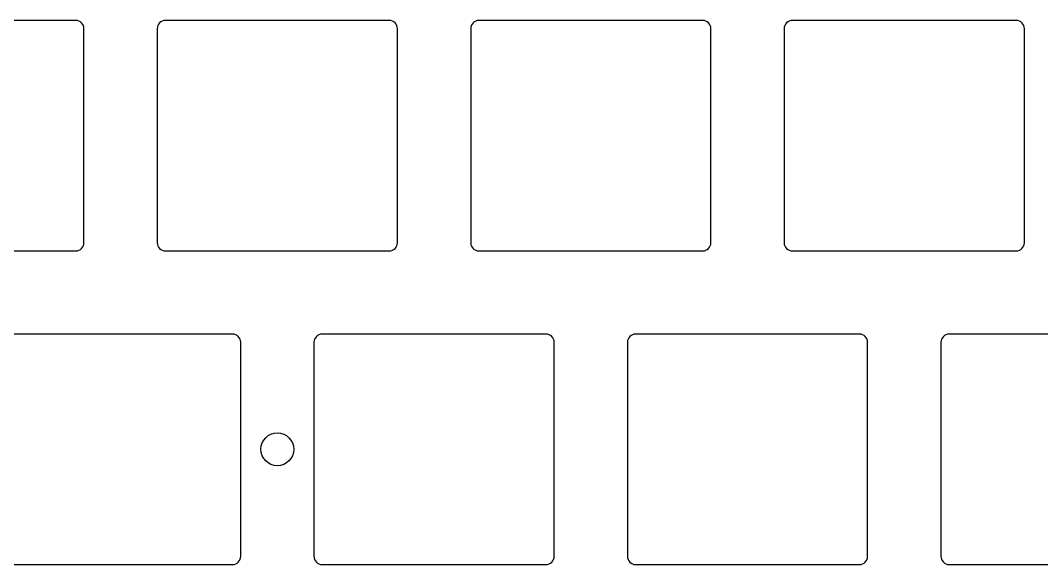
# Model space of a CAD drawing. Header units: millimetres. Extents: x -11 to 340, y -118 to 18.
# Drawn here: x 170.1 to 232.2, y -88 to -54.9 of the extents above; entities that cross this region are included whole.
import ezdxf

# ---------------------------------------------------------------- set-up
doc = ezdxf.new("R2010")
doc.units = ezdxf.units.MM
doc.header["$MEASUREMENT"] = 0
doc.layers.get('0').update_dxf_attribs({"linetype": 'CONTINUOUS'})
doc.layers.add('BLACK', color=7, linetype='CONTINUOUS')

msp = doc.modelspace()

# ---------------------------------------------------------------- linework, layer by layer
msp.add_lwpolyline([(226.065834, -74.462548), (226.065834, -87.462548, 0.414212391), (226.565834, -87.962548), (240.165834, -87.962548, 0.414213562), (240.665834, -87.462548), (240.665834, -74.462548, 0.414213562), (240.165834, -73.962548), (226.565834, -73.962548, 0.414212391)], format="xyb", close=True)
at = {"layer": 'BLACK', "linetype": 'Continuous'}
for p, q in [((173.4875, -54.9125), (159.8875, -54.9125)), ((192.5375, -54.9125), (178.9375, -54.9125)), ((211.5875, -54.9125), (197.9875, -54.9125)), ((230.6375, -54.9125), (217.0375, -54.9125)), ((173.9875, -68.4125), (173.9875, -55.4125)), ((178.4375, -55.4125), (178.4375, -68.4125)), ((193.0375, -68.4125), (193.0375, -55.4125)), ((197.4875, -55.4125), (197.4875, -68.4125)), ((212.0875, -68.4125), (212.0875, -55.4125)), ((216.5375, -55.4125), (216.5375, -68.4125)), ((231.1375, -68.4125), (231.1375, -55.4125)), ((159.8875, -68.9125), (173.4875, -68.9125)), ((178.9375, -68.9125), (192.5375, -68.9125)), ((197.9875, -68.9125), (211.5875, -68.9125)), ((217.0375, -68.9125), (230.6375, -68.9125)), ((183.0125, -73.9625), (169.4125, -73.9625)), ((183.5125, -87.4625), (183.5125, -74.4625)), ((187.9625, -74.4625), (187.9625, -87.4625)), ((202.0625, -73.9625), (188.4625, -73.9625)), ((202.5625, -87.4625), (202.5625, -74.4625)), ((207.0125, -74.4625), (207.0125, -87.4625)), ((221.1125, -73.9625), (207.5125, -73.9625)), ((221.6125, -87.4625), (221.6125, -74.4625)), ((169.4125, -87.9625), (183.0125, -87.9625)), ((188.4625, -87.9625), (202.0625, -87.9625)), ((207.5125, -87.9625), (221.1125, -87.9625))]:
    msp.add_line(p, q, dxfattribs=at)
at = {"layer": 'BLACK'}
msp.add_circle((185.7375, -80.9625), 1, dxfattribs=at)
for centre, start, end in [((173.4875, -55.4125), 0, 90), ((178.9375, -55.4125), 90, 180), ((192.5375, -55.4125), 0, 90), ((197.9875, -55.4125), 90, 180), ((211.5875, -55.4125), 0, 90), ((217.0375, -55.4125), 90, 180), ((230.6375, -55.4125), 0, 90), ((173.4875, -68.4125), 270, 0), ((178.9375, -68.4125), 180, 270), ((192.5375, -68.4125), 270, 0), ((197.9875, -68.4125), 180, 270), ((211.5875, -68.4125), 270, 0), ((217.0375, -68.4125), 180, 270), ((230.6375, -68.4125), 270, 0), ((183.0125, -74.4625), 0, 90), ((188.4625, -74.4625), 90, 180), ((202.0625, -74.4625), 0, 90), ((207.5125, -74.4625), 90, 180), ((221.1125, -74.4625), 0, 90), ((183.0125, -87.4625), 270, 0), ((188.4625, -87.4625), 180, 270), ((202.0625, -87.4625), 270, 0), ((207.5125, -87.4625), 180, 270), ((221.1125, -87.4625), 270, 0)]:
    msp.add_arc(centre, 0.5, start, end, dxfattribs=at)

doc.saveas('drawing.dxf')
